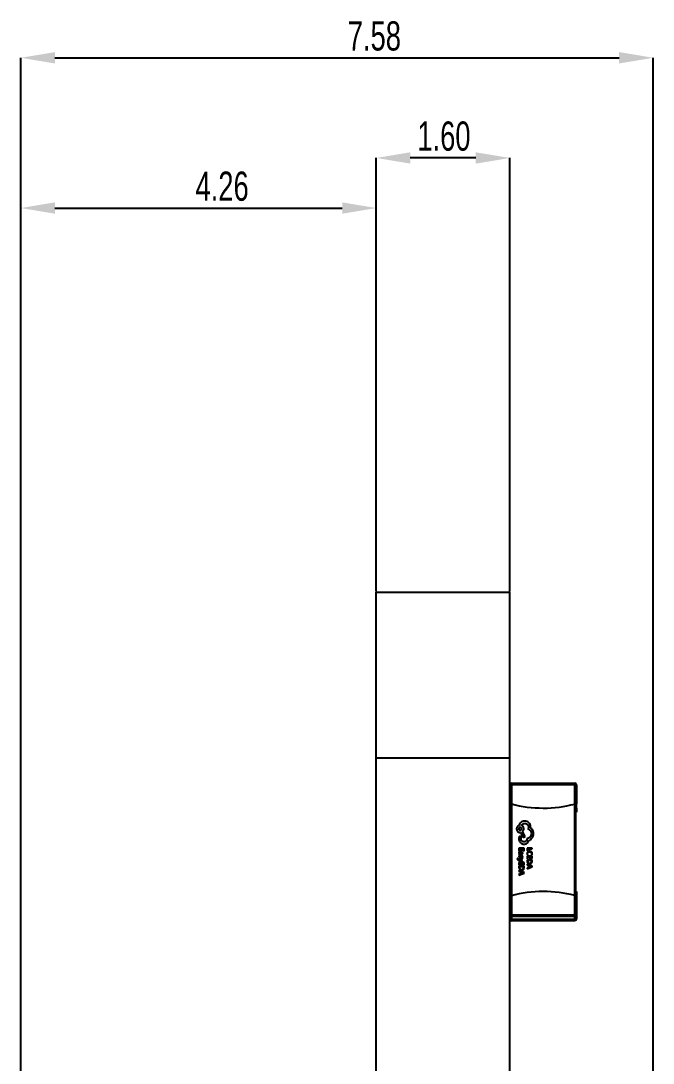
# Model space of a CAD drawing. Header units: millimetres. Extents: x 206 to 880, y 122 to 722.
# Drawn here: x 781.3 to 857.1, y 597.2 to 722 of the extents above; entities that cross this region are included whole.
import ezdxf

# ---------------------------------------------------------------- set-up
doc = ezdxf.new("R2010")
doc.units = ezdxf.units.MM
doc.header["$PDSIZE"] = -1
doc.layers.add('10', color=7, linetype='Continuous')
doc.styles.add('SLDTEXTSTYLE5', font='TXT', dxfattribs={"width": 0.7})
doc.dimstyles.new('SLDDIMSTYLE0', dxfattribs={"dimtxt": 3.5, "dimasz": 4.08, "dimexe": 0, "dimexo": 0.0625, "dimgap": 0.875, "dimtad": 2, "dimlfac": 0.1, "dimrnd": 1e-09, "dimzin": 12, "dimdsep": 46, "dimtxsty": 'SLDTEXTSTYLE5', "dimsah": 1, "dimcen": 0.09, "dimadec": 0, "dimazin": 3, "dimtfac": 1, "dimtofl": 0, "dimtmove": 0, "dimatfit": 3, "dimfxl": 1, "dimfrac": 2, "dimtolj": 1, "dimtzin": 12, "dimarcsym": 0})
doc.dimstyles.new('SLDDIMSTYLE3', dxfattribs={"dimtxt": 3.5, "dimasz": 4.08, "dimexe": 0, "dimexo": 0.0625, "dimgap": 0.875, "dimtad": 2, "dimlfac": 0.1, "dimrnd": 1e-09, "dimzin": 4, "dimdsep": 46, "dimtxsty": 'SLDTEXTSTYLE5', "dimsah": 1, "dimcen": 0.09, "dimadec": 0, "dimazin": 1, "dimtfac": 1, "dimtmove": 0, "dimatfit": 0, "dimfxl": 1, "dimfrac": 2, "dimtolj": 1, "dimtzin": 12, "dimarcsym": 0})

# ---------------------------------------------------------------- blocks, each defined once
blk = doc.blocks.new('_D_6')
at = {"layer": '10', "color": 0, "lineweight": -2, "transparency": 16777216}
for p, q in [((823.87, 653.68), (823.87, 705.62)), ((835.79, 705.62), (827.95, 705.62)), ((839.87, 653.68), (839.87, 705.62))]:
    blk.add_line(p, q, dxfattribs=at)
at = {"layer": '10', "color": 0, "transparency": 16777216}
for points in [[(827.95, 706.3), (827.95, 704.94), (823.87, 705.62)], [(835.79, 706.3), (835.79, 704.94), (839.87, 705.62)]]:
    blk.add_solid(points, dxfattribs=at)
at = {"layer": 'Defpoints', "color": 0, "transparency": 16777216}
for p in [(823.87, 705.62), (823.87, 653.62), (839.87, 653.62)]:
    blk.add_point(p, dxfattribs=at)
at = {"layer": '10', "color": 0, "transparency": 16777216, "insert": (831.98, 709.99), "char_height": 3.5, "attachment_point": 2, "style": 'SLDTEXTSTYLE5'}
blk.add_mtext('\\A1;1.60', dxfattribs=at)
blk = doc.blocks.new('_D_7')
at = {"layer": '10', "color": 0, "lineweight": -2, "transparency": 16777216}
for p, q in [((781.27, 594.56), (781.27, 717.62)), ((785.35, 717.62), (852.98, 717.62)), ((857.06, 575.63), (857.06, 717.62))]:
    blk.add_line(p, q, dxfattribs=at)
at = {"layer": '10', "color": 0, "transparency": 16777216}
for points in [[(785.35, 718.3), (785.35, 716.94), (781.27, 717.62)], [(852.98, 718.3), (852.98, 716.94), (857.06, 717.62)]]:
    blk.add_solid(points, dxfattribs=at)
at = {"layer": 'Defpoints', "color": 0, "transparency": 16777216}
for p in [(857.06, 717.62), (781.27, 594.49), (857.06, 575.56)]:
    blk.add_point(p, dxfattribs=at)
at = {"layer": '10', "color": 0, "transparency": 16777216, "insert": (823.64, 721.99), "char_height": 3.5, "attachment_point": 2, "style": 'SLDTEXTSTYLE5'}
blk.add_mtext('\\A1;7.58', dxfattribs=at)
blk = doc.blocks.new('_D_8')
at = {"layer": '10', "color": 0, "lineweight": -2, "transparency": 16777216}
for p, q in [((781.27, 594.56), (781.27, 699.62)), ((785.35, 699.62), (819.79, 699.62)), ((823.87, 653.68), (823.87, 699.62))]:
    blk.add_line(p, q, dxfattribs=at)
at = {"layer": '10', "color": 0, "transparency": 16777216}
for points in [[(785.35, 700.3), (785.35, 698.94), (781.27, 699.62)], [(819.79, 700.3), (819.79, 698.94), (823.87, 699.62)]]:
    blk.add_solid(points, dxfattribs=at)
at = {"layer": 'Defpoints', "color": 0, "transparency": 16777216}
for p in [(823.87, 699.62), (823.87, 653.62), (781.27, 594.49)]:
    blk.add_point(p, dxfattribs=at)
at = {"layer": '10', "color": 0, "transparency": 16777216, "insert": (805.39, 703.99), "char_height": 3.5, "attachment_point": 2, "style": 'SLDTEXTSTYLE5'}
blk.add_mtext('\\A1;4.26', dxfattribs=at)

msp = doc.modelspace()

# ---------------------------------------------------------------- linework, layer by layer
at = {"color": 7, "linetype": 'Continuous', "lineweight": 25}
for p, q in [((823.867, 633.744), (823.867, 653.617)), ((823.867, 653.617), (839.867, 653.617)), ((839.867, 633.744), (839.867, 653.617)), ((823.867, 633.744), (839.867, 633.744)), ((823.867, 473.744), (823.867, 633.744)), ((839.867, 473.744), (839.867, 633.744)), ((839.867, 630.544), (840.067, 630.544)), ((840.067, 630.544), (840.067, 630.744)), ((840.067, 630.744), (847.667, 630.744)), ((840.067, 630.544), (840.067, 628.241)), ((847.667, 630.544), (840.067, 630.544)), ((847.667, 630.744), (847.667, 630.544)), ((847.667, 628.226), (847.667, 630.544)), ((847.667, 630.544), (847.867, 630.544)), ((847.867, 630.544), (847.867, 628.241)), ((839.894, 628.252), (839.894, 628.288)), ((839.894, 628.252), (840.024, 628.252)), ((839.967, 628.272), (839.967, 628.268)), ((839.967, 617.262), (839.967, 628.226)), ((840.067, 628.241), (840.067, 617.247)), ((847.667, 617.262), (847.667, 628.226)), ((847.767, 628.252), (847.767, 628.288)), ((847.767, 628.241), (847.767, 617.247)), ((847.824, 628.268), (847.84, 628.268)), ((847.84, 628.272), (847.84, 628.268)), ((847.867, 627.744), (847.867, 628.241)), ((839.867, 627.744), (839.967, 627.744)), ((839.867, 627.244), (839.967, 627.244)), ((839.967, 627.741), (839.968, 627.742)), ((847.767, 627.744), (847.867, 627.744)), ((847.767, 627.244), (847.867, 627.244)), ((847.867, 627.744), (847.867, 627.726)), ((847.867, 627.726), (847.867, 627.244)), ((841.122, 624.815), (841.165, 624.815)), ((841.165, 624.815), (841.486, 624.207)), ((841.716, 624.342), (841.412, 624.923)), ((841.486, 624.207), (841.716, 624.342)), ((840.974, 624.233), (840.974, 623.977)), ((841.239, 624.003), (841.239, 624.199)), ((841.915, 624.064), (841.915, 624.029)), ((840.976, 622.922), (840.976, 622.594)), ((841.586, 622.922), (840.976, 622.922)), ((840.976, 622.594), (841.046, 622.594)), ((840.976, 622.247), (840.976, 622.171)), ((841.044, 622.247), (840.976, 622.247)), ((840.976, 622.171), (841.257, 622.171)), ((841.07, 622.068), (840.991, 622.068)), ((841.044, 622.25), (841.044, 622.247)), ((841.046, 622.594), (841.046, 622.844)), ((841.046, 622.844), (841.251, 622.844)), ((841.153, 622.247), (841.195, 622.247)), ((841.195, 622.247), (841.181, 622.349)), ((841.253, 622.247), (841.235, 622.377)), ((841.251, 622.844), (841.251, 622.626)), ((841.251, 622.626), (841.321, 622.626)), ((841.381, 622.479), (841.307, 622.479)), ((841.321, 622.626), (841.321, 622.844)), ((841.321, 622.844), (841.516, 622.844)), ((841.328, 621.794), (841.403, 621.794)), ((841.516, 622.844), (841.516, 622.608)), ((841.516, 622.608), (841.586, 622.608)), ((841.586, 622.608), (841.586, 622.922)), ((842.554, 622.922), (841.944, 622.922)), ((841.944, 622.922), (841.944, 622.601)), ((841.944, 622.601), (842.014, 622.601)), ((841.944, 621.997), (841.944, 621.669)), ((842.554, 621.997), (841.944, 621.997)), ((841.969, 622.119), (842.045, 622.119)), ((842.014, 622.844), (842.554, 622.844)), ((842.014, 622.601), (842.014, 622.844)), ((842.014, 621.918), (842.219, 621.918)), ((842.014, 621.669), (842.014, 621.918)), ((842.219, 621.918), (842.219, 621.7)), ((842.289, 621.918), (842.484, 621.918)), ((842.289, 621.7), (842.289, 621.918)), ((842.457, 622.119), (842.54, 622.119)), ((842.484, 621.918), (842.484, 621.683)), ((842.554, 622.844), (842.554, 622.922)), ((842.554, 621.683), (842.554, 621.997)), ((840.845, 621.718), (840.777, 621.718)), ((840.977, 621.562), (840.898, 621.596)), ((840.91, 621.513), (841.412, 621.315)), ((840.976, 621.233), (840.976, 620.905)), ((841.586, 621.233), (840.976, 621.233)), ((840.976, 620.905), (841.046, 620.905)), ((841.586, 620.789), (840.976, 620.789)), ((840.976, 620.789), (840.976, 620.622)), ((841.412, 621.733), (840.977, 621.562)), ((841.046, 621.154), (841.251, 621.154)), ((841.046, 620.905), (841.046, 621.154)), ((841.046, 620.711), (841.046, 620.622)), ((841.516, 620.711), (841.046, 620.711)), ((841.049, 621.525), (841.084, 621.534)), ((841.049, 621.523), (841.049, 621.525)), ((841.084, 621.534), (841.412, 621.648)), ((841.412, 621.394), (841.084, 621.513)), ((841.251, 621.154), (841.251, 620.936)), ((841.251, 620.936), (841.321, 620.936)), ((841.321, 620.936), (841.321, 621.154)), ((841.321, 621.154), (841.516, 621.154)), ((841.412, 621.648), (841.412, 621.733)), ((841.412, 621.315), (841.412, 621.394)), ((841.516, 621.154), (841.516, 620.919)), ((841.516, 620.919), (841.586, 620.919)), ((841.516, 620.618), (841.516, 620.711)), ((841.586, 620.919), (841.586, 621.233)), ((841.586, 620.615), (841.586, 620.789)), ((841.944, 621.669), (842.014, 621.669)), ((842.554, 621.553), (841.944, 621.553)), ((841.944, 621.553), (841.944, 621.386)), ((841.944, 621.023), (841.944, 620.936)), ((842.554, 620.79), (841.944, 621.023)), ((841.944, 620.936), (842.111, 620.877)), ((841.944, 620.474), (842.554, 620.706)), ((842.111, 620.623), (841.944, 620.561)), ((841.944, 620.561), (841.944, 620.474)), ((842.484, 621.475), (842.014, 621.475)), ((842.014, 621.475), (842.014, 621.386)), ((842.111, 620.877), (842.111, 620.623)), ((842.434, 620.761), (842.18, 620.852)), ((842.18, 620.852), (842.18, 620.647)), ((842.18, 620.647), (842.434, 620.74)), ((842.219, 621.7), (842.289, 621.7)), ((842.476, 620.749), (842.476, 620.751)), ((842.484, 621.683), (842.554, 621.683)), ((842.484, 621.383), (842.484, 621.475)), ((842.554, 621.379), (842.554, 621.553)), ((842.554, 620.706), (842.554, 620.79)), ((840.976, 620.259), (840.976, 620.172)), ((841.586, 620.026), (840.976, 620.259)), ((840.976, 620.172), (841.143, 620.113)), ((840.976, 619.71), (841.586, 619.942)), ((841.143, 619.859), (840.976, 619.797)), ((840.976, 619.797), (840.976, 619.71)), ((841.143, 620.113), (841.143, 619.859)), ((841.212, 620.088), (841.212, 619.883)), ((841.466, 619.997), (841.212, 620.088)), ((841.212, 619.883), (841.466, 619.976)), ((841.508, 619.985), (841.508, 619.987)), ((841.586, 619.942), (841.586, 620.026)), ((839.967, 617.744), (839.867, 617.744)), ((839.894, 617.2), (839.894, 617.236)), ((839.894, 617.236), (840.024, 617.236)), ((839.967, 617.22), (839.967, 617.216)), ((840.067, 617.247), (840.067, 614.944)), ((847.667, 614.944), (847.667, 617.262)), ((847.867, 617.744), (847.767, 617.744)), ((847.767, 617.2), (847.767, 617.236)), ((847.824, 617.22), (847.84, 617.22)), ((847.84, 617.22), (847.84, 617.216)), ((847.867, 617.744), (847.867, 617.247)), ((847.867, 617.247), (847.867, 614.944)), ((840.067, 614.944), (839.867, 614.944)), ((840.067, 614.444), (839.867, 614.444)), ((840.067, 614.944), (840.067, 614.744)), ((840.067, 614.944), (847.667, 614.944)), ((847.667, 614.744), (840.067, 614.744)), ((840.067, 614.744), (840.067, 614.444)), ((840.067, 614.444), (847.667, 614.444)), ((840.067, 614.444), (840.067, 614.244)), ((847.667, 614.744), (847.667, 614.944)), ((847.867, 614.944), (847.667, 614.944)), ((847.667, 614.444), (847.667, 614.744)), ((847.667, 614.244), (847.667, 614.444)), ((847.867, 614.444), (847.667, 614.444)), ((847.867, 614.944), (847.867, 614.444)), ((847.667, 614.244), (840.067, 614.244))]:
    msp.add_line(p, q, dxfattribs=at)
for centre, radius, start, end in [((840.067, 630.544), 0.2, 90, 180), ((847.667, 630.544), 0.2, 0, 90), ((843.896, 642.744), 15, 255.21209, 284.56185), ((843.896, 602.744), 15, 75.43815, 104.78791), ((840.067, 614.944), 0.2, 180, 270), ((840.067, 614.444), 0.2, 180, 270), ((847.667, 614.944), 0.2, 270, 0), ((847.667, 614.444), 0.2, 270, 0)]:
    msp.add_arc(centre, radius, start, end, dxfattribs=at)
for points, knots in [([(839.894, 628.252), (839.885, 628.247), (839.87, 628.239), (839.868, 628.23), (839.867, 628.226)], [0, 0, 0, 0, 0.5597724, 1, 1, 1, 1]), ([(839.957, 628.27), (839.943, 628.274), (839.919, 628.281), (839.901, 628.286), (839.894, 628.288)], [0, 0, 0, 0, 0.5598192, 1, 1, 1, 1]), ([(839.967, 628.272), (839.965, 628.272), (839.962, 628.271), (839.959, 628.27), (839.957, 628.27)], [0, 0, 0, 0, 0.5599998, 1, 1, 1, 1]), ([(839.957, 628.27), (839.959, 628.27), (839.962, 628.269), (839.966, 628.268), (839.967, 628.268)], [0, 0, 0, 0, 0.559989, 1, 1, 1, 1]), ([(840.067, 628.241), (840.047, 628.246), (840.012, 628.255), (839.981, 628.264), (839.967, 628.268)], [0, 0, 0, 0, 0.5599747, 1, 1, 1, 1]), ([(839.967, 628.226), (839.968, 628.229), (839.97, 628.234), (839.986, 628.242), (840.007, 628.247), (840.023, 628.249), (840.031, 628.25)], [0, 0, 0, 0, 0.2799218, 0.5597356, 0.7799239, 1, 1, 1, 1]), ([(847.767, 628.252), (847.749, 628.247), (847.718, 628.239), (847.683, 628.23), (847.667, 628.226)], [0, 0, 0, 0, 0.5584859, 1, 1, 1, 1]), ([(847.76, 628.25), (847.763, 628.249), (847.766, 628.245), (847.767, 628.242), (847.767, 628.241)], [0, 0, 0, 0, 0.5601048, 1, 1, 1, 1]), ([(847.834, 628.27), (847.824, 628.274), (847.805, 628.281), (847.779, 628.286), (847.767, 628.288)], [0, 0, 0, 0, 0.5598591, 1, 1, 1, 1]), ([(847.824, 628.268), (847.826, 628.268), (847.829, 628.269), (847.833, 628.27), (847.834, 628.27)], [0, 0, 0, 0, 0.560011, 1, 1, 1, 1]), ([(847.84, 628.272), (847.839, 628.272), (847.837, 628.271), (847.835, 628.27), (847.834, 628.27)], [0, 0, 0, 0, 0.5599998, 1, 1, 1, 1]), ([(847.867, 628.241), (847.866, 628.246), (847.863, 628.255), (847.847, 628.264), (847.84, 628.268)], [0, 0, 0, 0, 0.5600344, 1, 1, 1, 1]), ([(847.853, 627.744), (847.856, 627.742), (847.866, 627.736), (847.867, 627.73), (847.867, 627.726)], [0, 0, 0, 0, 0.352584, 1, 1, 1, 1]), ([(840.983, 625.661), (840.937, 625.64), (840.845, 625.599), (840.752, 625.49), (840.697, 625.37), (840.691, 625.289), (840.688, 625.248)], [0, 0, 0, 0, 0.2779095, 0.5531747, 0.7729185, 1, 1, 1, 1]), ([(841.191, 626.008), (841.138, 625.951), (841.044, 625.849), (841.001, 625.718), (840.983, 625.661)], [0, 0, 0, 0, 0.5608705, 1, 1, 1, 1]), ([(841.664, 626.19), (841.566, 626.179), (841.392, 626.16), (841.253, 626.054), (841.191, 626.008)], [0, 0, 0, 0, 0.557939, 1, 1, 1, 1]), ([(841.273, 625.656), (841.297, 625.697), (841.343, 625.778), (841.447, 625.859), (841.559, 625.908), (841.634, 625.914), (841.672, 625.917)], [0, 0, 0, 0, 0.276785, 0.5528327, 0.7727386, 1, 1, 1, 1]), ([(841.56, 625.248), (841.554, 625.299), (841.544, 625.399), (841.47, 625.52), (841.379, 625.608), (841.308, 625.64), (841.273, 625.656)], [0, 0, 0, 0, 0.2866904, 0.564822, 0.7821309, 1, 1, 1, 1]), ([(842.158, 625.986), (842.077, 626.05), (841.93, 626.166), (841.746, 626.182), (841.664, 626.19)], [0, 0, 0, 0, 0.5572018, 1, 1, 1, 1]), ([(841.672, 625.917), (841.737, 625.908), (841.864, 625.891), (842.005, 625.775), (842.091, 625.634), (842.101, 625.534), (842.106, 625.483)], [0, 0, 0, 0, 0.2833163, 0.5580486, 0.7754339, 1, 1, 1, 1]), ([(842.367, 625.487), (842.354, 625.591), (842.332, 625.779), (842.212, 625.922), (842.158, 625.986)], [0, 0, 0, 0, 0.556227, 1, 1, 1, 1]), ([(840.688, 625.248), (840.696, 625.184), (840.713, 625.057), (840.829, 624.916), (840.97, 624.83), (841.071, 624.82), (841.122, 624.815)], [0, 0, 0, 0, 0.2833163, 0.5580486, 0.7754339, 1, 1, 1, 1]), ([(841.286, 625.253), (841.284, 625.275), (841.279, 625.319), (841.24, 625.375), (841.185, 625.413), (841.117, 625.427), (841.05, 625.413), (840.994, 625.375), (840.956, 625.319), (840.951, 625.275), (840.948, 625.253)], [0, 0, 0, 0, 0.1252972, 0.2478079, 0.3710765, 0.5, 0.6289235, 0.7521921, 0.8747028, 1, 1, 1, 1]), ([(840.948, 625.253), (840.951, 625.23), (840.956, 625.185), (840.996, 625.13), (841.051, 625.092), (841.118, 625.079), (841.185, 625.093), (841.24, 625.131), (841.279, 625.187), (841.284, 625.231), (841.286, 625.253)], [0, 0, 0, 0, 0.1289235, 0.2521921, 0.3747028, 0.5, 0.6289235, 0.7521921, 0.8747028, 1, 1, 1, 1]), ([(841.109, 624.359), (841.09, 624.357), (841.052, 624.352), (841.009, 624.318), (840.982, 624.278), (840.977, 624.248), (840.974, 624.233)], [0, 0, 0, 0, 0.281447, 0.5588395, 0.7775189, 1, 1, 1, 1]), ([(841.243, 624.225), (841.24, 624.245), (841.235, 624.284), (841.199, 624.328), (841.155, 624.354), (841.124, 624.358), (841.109, 624.359)], [0, 0, 0, 0, 0.283042, 0.5581419, 0.7757227, 1, 1, 1, 1]), ([(841.412, 624.923), (841.458, 624.974), (841.542, 625.068), (841.554, 625.192), (841.56, 625.248)], [0, 0, 0, 0, 0.5488901, 1, 1, 1, 1]), ([(842.458, 624.672), (842.447, 624.587), (842.427, 624.42), (842.284, 624.23), (842.108, 624.105), (841.98, 624.078), (841.915, 624.064)], [0, 0, 0, 0, 0.2844763, 0.5604314, 0.7778595, 1, 1, 1, 1]), ([(842.106, 625.483), (842.102, 625.437), (842.095, 625.356), (842.057, 625.284), (842.041, 625.253)], [0, 0, 0, 0, 0.5694378, 1, 1, 1, 1]), ([(842.041, 625.253), (842.106, 625.223), (842.235, 625.165), (842.366, 625.013), (842.444, 624.844), (842.453, 624.73), (842.458, 624.672)], [0, 0, 0, 0, 0.2774614, 0.5517789, 0.7711416, 1, 1, 1, 1]), ([(842.358, 625.387), (842.36, 625.406), (842.365, 625.439), (842.366, 625.472), (842.367, 625.487)], [0, 0, 0, 0, 0.5600984, 1, 1, 1, 1]), ([(842.549, 625.196), (842.517, 625.236), (842.461, 625.306), (842.389, 625.362), (842.358, 625.387)], [0, 0, 0, 0, 0.5553204, 1, 1, 1, 1]), ([(842.492, 624.086), (842.564, 624.186), (842.69, 624.364), (842.71, 624.581), (842.718, 624.676)], [0, 0, 0, 0, 0.5604465, 1, 1, 1, 1]), ([(842.718, 624.676), (842.708, 624.781), (842.691, 624.968), (842.592, 625.127), (842.549, 625.196)], [0, 0, 0, 0, 0.5613801, 1, 1, 1, 1]), ([(840.974, 623.977), (840.991, 623.894), (841.02, 623.744), (841.124, 623.632), (841.169, 623.583)], [0, 0, 0, 0, 0.5576172, 1, 1, 1, 1]), ([(841.169, 623.583), (841.239, 623.532), (841.362, 623.441), (841.514, 623.428), (841.581, 623.422)], [0, 0, 0, 0, 0.5601213, 1, 1, 1, 1]), ([(841.239, 624.199), (841.24, 624.204), (841.241, 624.212), (841.242, 624.221), (841.243, 624.225)], [0, 0, 0, 0, 0.5607958, 1, 1, 1, 1]), ([(841.577, 623.691), (841.529, 623.697), (841.434, 623.708), (841.326, 623.79), (841.258, 623.892), (841.245, 623.966), (841.239, 624.003)], [0, 0, 0, 0, 0.2839607, 0.5581206, 0.7749727, 1, 1, 1, 1]), ([(841.915, 624.029), (841.909, 623.979), (841.896, 623.88), (841.806, 623.77), (841.695, 623.703), (841.617, 623.695), (841.577, 623.691)], [0, 0, 0, 0, 0.2835343, 0.5579745, 0.7752047, 1, 1, 1, 1]), ([(841.581, 623.422), (841.653, 623.431), (841.794, 623.449), (841.963, 623.559), (842.086, 623.695), (842.128, 623.799), (842.15, 623.852)], [0, 0, 0, 0, 0.2814787, 0.5586107, 0.7776073, 1, 1, 1, 1]), ([(842.15, 623.852), (842.221, 623.884), (842.349, 623.943), (842.448, 624.042), (842.492, 624.086)], [0, 0, 0, 0, 0.5568971, 1, 1, 1, 1]), ([(841, 622.484), (840.989, 622.468), (840.968, 622.437), (840.967, 622.4), (840.966, 622.383)], [0, 0, 0, 0, 0.5275932, 1, 1, 1, 1]), ([(840.966, 622.383), (840.967, 622.368), (840.969, 622.338), (840.992, 622.287), (841.024, 622.264), (841.044, 622.25)], [0, 0, 0, 0, 0.2873534, 0.5556358, 1, 1, 1, 1]), ([(840.991, 622.068), (840.983, 622.047), (840.968, 622.009), (840.967, 621.968), (840.966, 621.949)], [0, 0, 0, 0, 0.535911, 1, 1, 1, 1]), ([(840.966, 621.949), (840.967, 621.922), (840.969, 621.877), (840.992, 621.838), (841.001, 621.822)], [0, 0, 0, 0, 0.5930999, 1, 1, 1, 1]), ([(841.093, 622.521), (841.073, 622.52), (841.037, 622.517), (841.011, 622.494), (841, 622.484)], [0, 0, 0, 0, 0.5773447, 1, 1, 1, 1]), ([(841.001, 621.822), (841.007, 621.814), (841.02, 621.798), (841.052, 621.778), (841.078, 621.775), (841.095, 621.773)], [0, 0, 0, 0, 0.287771, 0.5584217, 1, 1, 1, 1]), ([(841.028, 621.942), (841.031, 621.967), (841.035, 622.012), (841.059, 622.05), (841.07, 622.068)], [0, 0, 0, 0, 0.549511, 1, 1, 1, 1]), ([(841.087, 621.852), (841.08, 621.852), (841.067, 621.853), (841.05, 621.864), (841.037, 621.882), (841.029, 621.909), (841.029, 621.93), (841.028, 621.942)], [0, 0, 0, 0, 0.1661702, 0.3178634, 0.4791983, 0.7088499, 1, 1, 1, 1]), ([(841.048, 622.422), (841.042, 622.412), (841.03, 622.394), (841.029, 622.373), (841.029, 622.363)], [0, 0, 0, 0, 0.5299777, 1, 1, 1, 1]), ([(841.029, 622.363), (841.03, 622.345), (841.034, 622.314), (841.055, 622.29), (841.064, 622.28)], [0, 0, 0, 0, 0.5633915, 1, 1, 1, 1]), ([(841.099, 622.444), (841.094, 622.443), (841.083, 622.443), (841.064, 622.436), (841.054, 622.427), (841.048, 622.422)], [0, 0, 0, 0, 0.2926258, 0.5665521, 1, 1, 1, 1]), ([(841.064, 622.28), (841.079, 622.27), (841.105, 622.25), (841.138, 622.248), (841.153, 622.247)], [0, 0, 0, 0, 0.5421823, 1, 1, 1, 1]), ([(841.129, 621.871), (841.126, 621.868), (841.12, 621.862), (841.106, 621.853), (841.094, 621.852), (841.087, 621.852)], [0, 0, 0, 0, 0.2883523, 0.5606412, 1, 1, 1, 1]), ([(841.235, 622.377), (841.232, 622.393), (841.227, 622.424), (841.208, 622.464), (841.181, 622.496), (841.141, 622.518), (841.109, 622.52), (841.093, 622.521)], [0, 0, 0, 0, 0.2230868, 0.4138423, 0.5841929, 0.7808196, 1, 1, 1, 1]), ([(841.095, 621.773), (841.11, 621.774), (841.136, 621.777), (841.158, 621.792), (841.167, 621.799)], [0, 0, 0, 0, 0.5726055, 1, 1, 1, 1]), ([(841.154, 622.423), (841.15, 622.427), (841.142, 622.434), (841.124, 622.442), (841.109, 622.443), (841.099, 622.444)], [0, 0, 0, 0, 0.2594261, 0.5274086, 1, 1, 1, 1]), ([(841.168, 621.951), (841.161, 621.933), (841.151, 621.904), (841.134, 621.88), (841.129, 621.871)], [0, 0, 0, 0, 0.6678179, 1, 1, 1, 1]), ([(841.181, 622.349), (841.179, 622.367), (841.175, 622.393), (841.16, 622.416), (841.154, 622.423)], [0, 0, 0, 0, 0.6416492, 1, 1, 1, 1]), ([(841.167, 621.799), (841.172, 621.805), (841.185, 621.818), (841.204, 621.851), (841.216, 621.879), (841.223, 621.897)], [0, 0, 0, 0, 0.2118811, 0.4742847, 1, 1, 1, 1]), ([(841.225, 622.045), (841.22, 622.04), (841.207, 622.028), (841.187, 621.997), (841.176, 621.97), (841.168, 621.951)], [0, 0, 0, 0, 0.2040515, 0.4645553, 1, 1, 1, 1]), ([(841.223, 621.897), (841.23, 621.915), (841.24, 621.941), (841.256, 621.964), (841.261, 621.972)], [0, 0, 0, 0, 0.6766994, 1, 1, 1, 1]), ([(841.294, 622.067), (841.28, 622.066), (841.255, 622.064), (841.234, 622.051), (841.225, 622.045)], [0, 0, 0, 0, 0.5737749, 1, 1, 1, 1]), ([(841.36, 622.336), (841.359, 622.326), (841.358, 622.307), (841.347, 622.281), (841.325, 622.261), (841.293, 622.249), (841.267, 622.248), (841.253, 622.247)], [0, 0, 0, 0, 0.1906331, 0.356708, 0.5187908, 0.7339625, 1, 1, 1, 1]), ([(841.257, 622.171), (841.275, 622.172), (841.31, 622.173), (841.357, 622.19), (841.395, 622.221), (841.419, 622.269), (841.421, 622.308), (841.422, 622.329)], [0, 0, 0, 0, 0.2157364, 0.3973822, 0.5615409, 0.7617568, 1, 1, 1, 1]), ([(841.261, 621.972), (841.267, 621.977), (841.279, 621.987), (841.294, 621.988), (841.301, 621.988)], [0, 0, 0, 0, 0.5330138, 1, 1, 1, 1]), ([(841.387, 622.018), (841.381, 622.026), (841.368, 622.042), (841.336, 622.063), (841.31, 622.065), (841.294, 622.067)], [0, 0, 0, 0, 0.2922052, 0.5640015, 1, 1, 1, 1]), ([(841.301, 621.988), (841.306, 621.988), (841.315, 621.987), (841.331, 621.98), (841.339, 621.971), (841.344, 621.965)], [0, 0, 0, 0, 0.2795521, 0.5489342, 1, 1, 1, 1]), ([(841.307, 622.479), (841.324, 622.454), (841.354, 622.411), (841.358, 622.358), (841.36, 622.336)], [0, 0, 0, 0, 0.5663455, 1, 1, 1, 1]), ([(841.36, 621.905), (841.358, 621.883), (841.356, 621.843), (841.337, 621.809), (841.328, 621.794)], [0, 0, 0, 0, 0.5671564, 1, 1, 1, 1]), ([(841.344, 621.965), (841.349, 621.955), (841.359, 621.936), (841.36, 621.915), (841.36, 621.905)], [0, 0, 0, 0, 0.5236274, 1, 1, 1, 1]), ([(841.422, 622.329), (841.42, 622.359), (841.417, 622.412), (841.392, 622.459), (841.381, 622.479)], [0, 0, 0, 0, 0.5728282, 1, 1, 1, 1]), ([(841.422, 621.897), (841.42, 621.922), (841.418, 621.965), (841.396, 622.003), (841.387, 622.018)], [0, 0, 0, 0, 0.5816144, 1, 1, 1, 1]), ([(841.403, 621.794), (841.409, 621.813), (841.42, 621.846), (841.421, 621.881), (841.422, 621.897)], [0, 0, 0, 0, 0.5496137, 1, 1, 1, 1]), ([(842.017, 622.497), (841.99, 622.464), (841.941, 622.403), (841.936, 622.324), (841.934, 622.288)], [0, 0, 0, 0, 0.5381948, 1, 1, 1, 1]), ([(841.934, 622.288), (841.935, 622.253), (841.937, 622.194), (841.96, 622.141), (841.969, 622.119)], [0, 0, 0, 0, 0.5958342, 1, 1, 1, 1]), ([(842.004, 622.276), (842.007, 622.31), (842.012, 622.37), (842.052, 622.414), (842.068, 622.433)], [0, 0, 0, 0, 0.5710873, 1, 1, 1, 1]), ([(842.045, 622.119), (842.032, 622.146), (842.008, 622.196), (842.005, 622.251), (842.004, 622.276)], [0, 0, 0, 0, 0.5401057, 1, 1, 1, 1]), ([(842.238, 622.576), (842.19, 622.573), (842.109, 622.567), (842.044, 622.518), (842.017, 622.497)], [0, 0, 0, 0, 0.5826149, 1, 1, 1, 1]), ([(842.068, 622.433), (842.096, 622.452), (842.149, 622.489), (842.212, 622.492), (842.242, 622.493)], [0, 0, 0, 0, 0.5281993, 1, 1, 1, 1]), ([(842.475, 622.488), (842.437, 622.516), (842.366, 622.569), (842.278, 622.574), (842.238, 622.576)], [0, 0, 0, 0, 0.5359162, 1, 1, 1, 1]), ([(842.242, 622.493), (842.282, 622.491), (842.35, 622.486), (842.403, 622.446), (842.426, 622.429)], [0, 0, 0, 0, 0.5859065, 1, 1, 1, 1]), ([(842.426, 622.429), (842.447, 622.402), (842.487, 622.354), (842.492, 622.291), (842.493, 622.263)], [0, 0, 0, 0, 0.5451723, 1, 1, 1, 1]), ([(842.493, 622.263), (842.492, 622.234), (842.489, 622.184), (842.467, 622.139), (842.457, 622.119)], [0, 0, 0, 0, 0.5648226, 1, 1, 1, 1]), ([(842.565, 622.264), (842.56, 622.311), (842.552, 622.396), (842.498, 622.46), (842.475, 622.488)], [0, 0, 0, 0, 0.5681367, 1, 1, 1, 1]), ([(842.54, 622.119), (842.548, 622.143), (842.563, 622.19), (842.564, 622.24), (842.565, 622.264)], [0, 0, 0, 0, 0.5165921, 1, 1, 1, 1]), ([(840.777, 621.718), (840.775, 621.709), (840.771, 621.693), (840.771, 621.676), (840.771, 621.668)], [0, 0, 0, 0, 0.5223388, 1, 1, 1, 1]), ([(840.771, 621.668), (840.773, 621.65), (840.777, 621.613), (840.812, 621.569), (840.857, 621.536), (840.892, 621.521), (840.91, 621.513)], [0, 0, 0, 0, 0.2422578, 0.4951393, 0.7266216, 1, 1, 1, 1]), ([(840.836, 621.674), (840.837, 621.682), (840.838, 621.697), (840.843, 621.711), (840.845, 621.718)], [0, 0, 0, 0, 0.5420556, 1, 1, 1, 1]), ([(840.898, 621.596), (840.888, 621.601), (840.869, 621.61), (840.849, 621.63), (840.838, 621.653), (840.837, 621.667), (840.836, 621.674)], [0, 0, 0, 0, 0.321194, 0.5927975, 0.7925407, 1, 1, 1, 1]), ([(840.976, 620.622), (840.98, 620.571), (840.987, 620.483), (841.039, 620.414), (841.062, 620.385)], [0, 0, 0, 0, 0.5772956, 1, 1, 1, 1]), ([(841.046, 620.622), (841.048, 620.582), (841.052, 620.515), (841.093, 620.462), (841.109, 620.441)], [0, 0, 0, 0, 0.5912942, 1, 1, 1, 1]), ([(841.084, 621.513), (841.076, 621.516), (841.065, 621.519), (841.053, 621.522), (841.049, 621.523)], [0, 0, 0, 0, 0.6384247, 1, 1, 1, 1]), ([(841.459, 620.442), (841.477, 620.471), (841.512, 620.525), (841.515, 620.588), (841.516, 620.618)], [0, 0, 0, 0, 0.5295151, 1, 1, 1, 1]), ([(841.506, 620.385), (841.531, 620.422), (841.579, 620.492), (841.584, 620.577), (841.586, 620.615)], [0, 0, 0, 0, 0.5410323, 1, 1, 1, 1]), ([(841.944, 621.386), (841.948, 621.335), (841.954, 621.247), (842.007, 621.178), (842.03, 621.149)], [0, 0, 0, 0, 0.5772956, 1, 1, 1, 1]), ([(842.014, 621.386), (842.016, 621.346), (842.02, 621.279), (842.061, 621.226), (842.077, 621.205)], [0, 0, 0, 0, 0.5912942, 1, 1, 1, 1]), ([(842.03, 621.149), (842.066, 621.119), (842.132, 621.065), (842.218, 621.059), (842.257, 621.057)], [0, 0, 0, 0, 0.5405068, 1, 1, 1, 1]), ([(842.077, 621.205), (842.09, 621.194), (842.116, 621.171), (842.176, 621.145), (842.224, 621.142), (842.255, 621.14)], [0, 0, 0, 0, 0.2599504, 0.5278706, 1, 1, 1, 1]), ([(842.255, 621.14), (842.275, 621.14), (842.312, 621.142), (842.374, 621.16), (842.407, 621.189), (842.427, 621.206)], [0, 0, 0, 0, 0.3149752, 0.5946942, 1, 1, 1, 1]), ([(842.257, 621.057), (842.281, 621.058), (842.327, 621.061), (842.405, 621.086), (842.448, 621.125), (842.473, 621.149)], [0, 0, 0, 0, 0.2976353, 0.5731063, 1, 1, 1, 1]), ([(842.427, 621.206), (842.445, 621.235), (842.48, 621.289), (842.483, 621.352), (842.484, 621.383)], [0, 0, 0, 0, 0.5295151, 1, 1, 1, 1]), ([(842.476, 620.751), (842.467, 620.753), (842.453, 620.755), (842.439, 620.759), (842.434, 620.761)], [0, 0, 0, 0, 0.6273905, 1, 1, 1, 1]), ([(842.434, 620.74), (842.44, 620.741), (842.454, 620.745), (842.468, 620.748), (842.476, 620.749)], [0, 0, 0, 0, 0.4612987, 1, 1, 1, 1]), ([(842.473, 621.149), (842.499, 621.187), (842.547, 621.256), (842.552, 621.341), (842.554, 621.379)], [0, 0, 0, 0, 0.5410323, 1, 1, 1, 1]), ([(841.062, 620.385), (841.098, 620.355), (841.164, 620.301), (841.25, 620.295), (841.289, 620.293)], [0, 0, 0, 0, 0.5405068, 1, 1, 1, 1]), ([(841.109, 620.441), (841.122, 620.429), (841.148, 620.407), (841.208, 620.381), (841.256, 620.377), (841.287, 620.375)], [0, 0, 0, 0, 0.2599504, 0.5278706, 1, 1, 1, 1]), ([(841.287, 620.375), (841.307, 620.376), (841.344, 620.378), (841.407, 620.396), (841.439, 620.425), (841.459, 620.442)], [0, 0, 0, 0, 0.3149752, 0.5946942, 1, 1, 1, 1]), ([(841.289, 620.293), (841.313, 620.294), (841.359, 620.296), (841.438, 620.322), (841.48, 620.361), (841.506, 620.385)], [0, 0, 0, 0, 0.2976353, 0.5731063, 1, 1, 1, 1]), ([(841.508, 619.987), (841.499, 619.988), (841.485, 619.991), (841.471, 619.995), (841.466, 619.997)], [0, 0, 0, 0, 0.6273905, 1, 1, 1, 1]), ([(841.466, 619.976), (841.472, 619.977), (841.486, 619.981), (841.501, 619.984), (841.508, 619.985)], [0, 0, 0, 0, 0.4612987, 1, 1, 1, 1]), ([(839.894, 617.236), (839.885, 617.24), (839.87, 617.249), (839.868, 617.258), (839.867, 617.262)], [0, 0, 0, 0, 0.5597724, 1, 1, 1, 1]), ([(839.957, 617.218), (839.943, 617.214), (839.919, 617.207), (839.901, 617.202), (839.894, 617.2)], [0, 0, 0, 0, 0.5597047, 1, 1, 1, 1]), ([(839.967, 617.22), (839.965, 617.22), (839.962, 617.219), (839.959, 617.218), (839.957, 617.218)], [0, 0, 0, 0, 0.560011, 1, 1, 1, 1]), ([(839.967, 617.216), (839.965, 617.216), (839.962, 617.217), (839.959, 617.217), (839.957, 617.218)], [0, 0, 0, 0, 0.5599998, 1, 1, 1, 1]), ([(840.031, 617.238), (840.021, 617.239), (840.001, 617.242), (839.974, 617.25), (839.97, 617.258), (839.967, 617.262)], [0, 0, 0, 0, 0.280252, 0.5608867, 1, 1, 1, 1]), ([(840.067, 617.247), (840.047, 617.242), (840.012, 617.233), (839.981, 617.224), (839.967, 617.22)], [0, 0, 0, 0, 0.5597734, 1, 1, 1, 1]), ([(847.767, 617.236), (847.749, 617.24), (847.717, 617.249), (847.683, 617.258), (847.667, 617.262)], [0, 0, 0, 0, 0.559694, 1, 1, 1, 1]), ([(847.767, 617.247), (847.767, 617.245), (847.766, 617.242), (847.762, 617.239), (847.76, 617.238)], [0, 0, 0, 0, 0.5598059, 1, 1, 1, 1]), ([(847.834, 617.218), (847.824, 617.214), (847.805, 617.207), (847.779, 617.202), (847.767, 617.2)], [0, 0, 0, 0, 0.5598591, 1, 1, 1, 1]), ([(847.834, 617.218), (847.832, 617.218), (847.829, 617.219), (847.826, 617.22), (847.824, 617.22)], [0, 0, 0, 0, 0.559989, 1, 1, 1, 1]), ([(847.84, 617.216), (847.839, 617.216), (847.837, 617.217), (847.835, 617.217), (847.834, 617.218)], [0, 0, 0, 0, 0.5599998, 1, 1, 1, 1]), ([(847.867, 617.247), (847.866, 617.242), (847.863, 617.233), (847.847, 617.224), (847.84, 617.22)], [0, 0, 0, 0, 0.5600344, 1, 1, 1, 1])]:
    msp.add_open_spline(points, degree=3, knots=knots, dxfattribs=at)

# ---------------------------------------------------------------- dimensions: what is measured, and where the dimension line sits
at = {"layer": '10', "color": 1}
for base, p1, p2, dimstyle, picture, middle in [((857.058, 717.617), (781.267, 594.495), (857.058, 575.563), 'SLDDIMSTYLE0', '_D_7', (823.636, 717.617)), ((823.867, 705.617), (839.867, 653.617), (823.867, 653.617), 'SLDDIMSTYLE3', '_D_6', (831.982, 705.617)), ((823.867, 699.617), (781.267, 594.495), (823.867, 653.617), 'SLDDIMSTYLE0', '_D_8', (805.387, 699.617))]:
    dim = msp.add_linear_dim(base=base, p1=p1, p2=p2, dimstyle=dimstyle, dxfattribs=at)
    dim.commit()
    dim.dimension.update_dxf_attribs({"geometry": picture, "text_midpoint": middle, "dimtype": 160})

doc.saveas('drawing.dxf')
